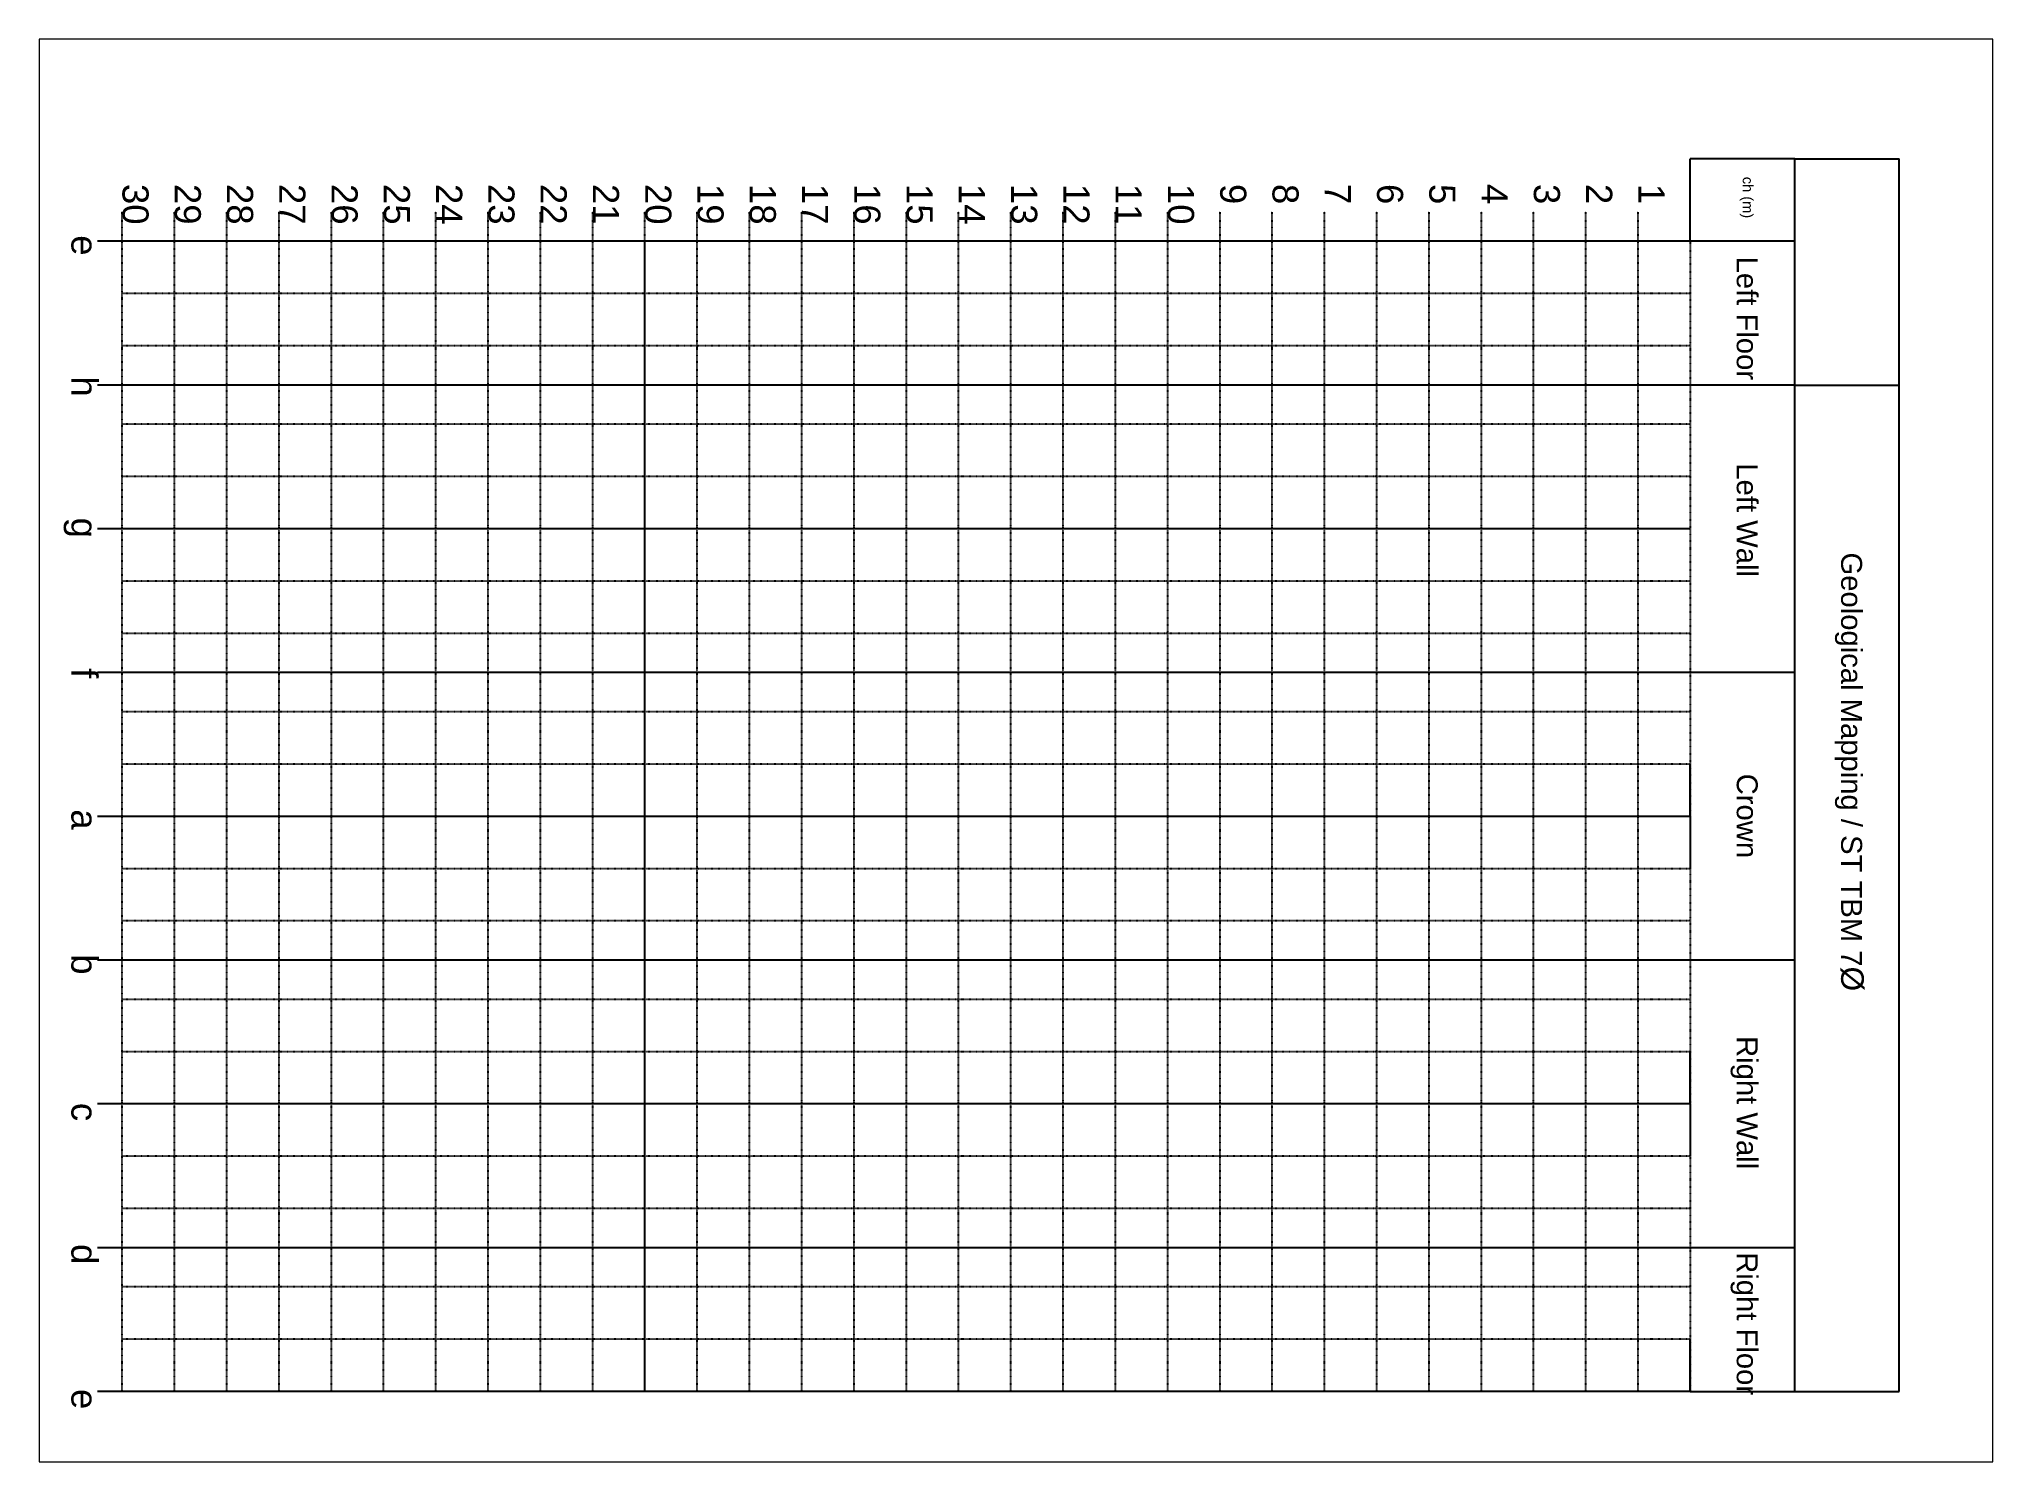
# Paper-space layout 'ST TBM Lajas V2' of a CAD drawing. Header units: millimetres. Extents: x 4 to 275, y 2 to 200.
# The model-space entities are those that its viewports show. They can reach past a viewport. Long polylines and large blocks are cut down to what shows.
import ezdxf

# ---------------------------------------------------------------- set-up
doc = ezdxf.new("R2010")
doc.units = ezdxf.units.MM
doc.linetypes.add('ACAD_ISO02W100', pattern=[15, 12, -3])
doc.linetypes.add('ACAD_ISO07W100', pattern=[3, 0, -3])
doc.styles.get("Standard").update_dxf_attribs({"font": 'arial.ttf'})

msp = doc.modelspace()

# ---------------------------------------------------------------- linework, layer by layer
at = {"ltscale": 0.5}
for p, q in [((1849.903, 1591.536), (1847.903, 1591.536)), ((1847.903, 1589.959), (1847.903, 1591.536)), ((1849.903, 1589.959), (1849.903, 1591.536)), ((1849.903, 1591.536), (1851.903, 1591.536)), ((1851.903, 1567.959), (1851.903, 1591.536)), ((1849.903, 1589.959), (1847.903, 1589.959)), ((1849.903, 1567.959), (1849.903, 1589.959)), ((1849.903, 1587.209), (1851.903, 1587.209)), ((1847.903, 1578.959), (1847.903, 1579.959)), ((1847.903, 1578.959), (1847.903, 1577.959)), ((1847.903, 1573.459), (1847.903, 1574.459)), ((1847.903, 1573.459), (1847.903, 1572.459)), ((1847.903, 1567.959), (1847.903, 1568.959)), ((1847.903, 1567.959), (1849.903, 1567.959)), ((1849.903, 1567.959), (1851.903, 1567.959))]:
    msp.add_line(p, q, dxfattribs=at)
at = {"linetype": 'ACAD_ISO07W100', "ltscale": 0.05}
for points in [[(1817.903, 1590.528), (1817.903, 1567.959)], [(1818.903, 1590.528), (1818.903, 1567.959)], [(1819.903, 1590.528), (1819.903, 1567.959)], [(1820.903, 1590.528), (1820.903, 1567.959)], [(1821.903, 1590.528), (1821.903, 1567.959)], [(1822.903, 1590.528), (1822.903, 1567.959)], [(1823.903, 1590.528), (1823.903, 1567.959)], [(1824.903, 1590.528), (1824.903, 1567.959)], [(1825.903, 1590.528), (1825.903, 1567.959)], [(1826.903, 1590.528), (1826.903, 1567.959)], [(1827.903, 1590.528), (1827.903, 1567.959)], [(1828.903, 1590.528), (1828.903, 1567.959)], [(1829.903, 1590.528), (1829.903, 1567.959)], [(1830.903, 1590.528), (1830.903, 1567.959)], [(1831.903, 1590.528), (1831.903, 1567.959)], [(1832.903, 1590.528), (1832.903, 1567.959)], [(1833.903, 1590.528), (1833.903, 1567.959)], [(1834.903, 1590.528), (1834.903, 1567.959)], [(1835.903, 1590.528), (1835.903, 1567.959)], [(1836.903, 1590.528), (1836.903, 1567.959)], [(1837.903, 1590.528), (1837.903, 1567.959)], [(1838.903, 1590.528), (1838.903, 1567.959)], [(1839.903, 1590.528), (1839.903, 1567.959)], [(1840.903, 1590.528), (1840.903, 1567.959)], [(1841.903, 1590.528), (1841.903, 1567.959)], [(1842.903, 1590.528), (1842.903, 1567.959)], [(1843.903, 1590.528), (1843.903, 1567.959)], [(1844.903, 1590.528), (1844.903, 1567.959)], [(1845.903, 1590.528), (1845.903, 1567.959)], [(1846.903, 1590.528), (1846.903, 1567.959)], [(1827.903, 1589.959), (1827.903, 1567.959)], [(1847.903, 1589.959), (1847.903, 1567.959)], [(1847.903, 1588.959), (1817.903, 1588.959)], [(1847.903, 1587.959), (1817.903, 1587.959)], [(1847.903, 1586.459), (1817.903, 1586.459)], [(1847.903, 1585.459), (1817.903, 1585.459)], [(1847.903, 1583.459), (1817.903, 1583.459)], [(1847.903, 1582.459), (1817.903, 1582.459)], [(1847.903, 1580.959), (1817.903, 1580.959)], [(1847.903, 1579.959), (1817.903, 1579.959)], [(1847.903, 1577.959), (1817.903, 1577.959)], [(1847.903, 1576.959), (1817.903, 1576.959)], [(1847.903, 1575.459), (1817.903, 1575.459)], [(1847.903, 1574.459), (1817.903, 1574.459)], [(1847.903, 1572.459), (1817.903, 1572.459)], [(1847.903, 1571.459), (1817.903, 1571.459)], [(1847.903, 1569.959), (1817.903, 1569.959)], [(1847.903, 1568.959), (1817.903, 1568.959)]]:
    msp.add_lwpolyline(points, dxfattribs=at)
at = {"color": 1, "linetype": 'ACAD_ISO02W100', "ltscale": 0.05}
for points in [[(1847.903, 1589.959), (1817.433, 1589.959)], [(1849.903, 1587.209), (1817.433, 1587.209)], [(1847.903, 1584.459), (1817.433, 1584.459)], [(1849.903, 1581.709), (1817.433, 1581.709)], [(1847.903, 1578.959), (1817.433, 1578.959)], [(1849.903, 1576.209), (1817.433, 1576.209)], [(1847.903, 1573.459), (1817.433, 1573.459)], [(1849.903, 1570.709), (1817.433, 1570.709)], [(1847.903, 1567.959), (1817.433, 1567.959)]]:
    msp.add_lwpolyline(points, dxfattribs=at)

# ---------------------------------------------------------------- texts
at = {"ltscale": 0.5, "attachment_point": 1, "rotation": 270}
for s, width, insert, char_height in [('ch (m)', 0.85778, (1849.11, 1591.192), 0.2), ('30', 0.85778, (1818.413, 1591.055), 0.5), ('29', 0.85778, (1819.413, 1591.055), 0.5), ('28', 0.85778, (1820.413, 1591.055), 0.5), ('27', 0.85778, (1821.413, 1591.055), 0.5), ('26', 0.85778, (1822.413, 1591.055), 0.5), ('25', 0.85778, (1823.413, 1591.055), 0.5), ('24', 0.85778, (1824.413, 1591.055), 0.5), ('23', 0.85778, (1825.413, 1591.055), 0.5), ('22', 0.85778, (1826.413, 1591.055), 0.5), ('21', 0.85778, (1827.413, 1591.055), 0.5), ('20', 0.85778, (1828.413, 1591.055), 0.5), ('19', 0.85778, (1829.413, 1591.055), 0.5), ('18', 0.85778, (1830.413, 1591.055), 0.5), ('17', 0.85778, (1831.413, 1591.055), 0.5), ('16', 0.85778, (1832.413, 1591.055), 0.5), ('15', 0.85778, (1833.413, 1591.055), 0.5), ('14', 0.85778, (1834.413, 1591.055), 0.5), ('13', 0.85778, (1835.413, 1591.055), 0.5), ('12', 0.85778, (1836.413, 1591.055), 0.5), ('11', 0.85778, (1837.413, 1591.055), 0.5), ('10', 0.85778, (1838.413, 1591.055), 0.5), ('9', 0.85778, (1839.413, 1591.055), 0.5), ('8', 0.85778, (1840.413, 1591.055), 0.5), ('7', 0.85778, (1841.413, 1591.055), 0.5), ('6', 0.85778, (1842.413, 1591.055), 0.5), ('5', 0.85778, (1843.413, 1591.055), 0.5), ('4', 0.85778, (1844.413, 1591.055), 0.5), ('3', 0.85778, (1845.413, 1591.055), 0.5), ('2', 0.85778, (1846.413, 1591.055), 0.5), ('1', 0.85778, (1847.413, 1591.055), 0.5), ('e', 0.85778, (1817.436, 1590.074), 0.5), ('Left Floor', 2.71954, (1849.195, 1589.665), 0.4), ('h', 0.85778, (1817.436, 1587.374), 0.5), ('Left Wall', 2.71954, (1849.195, 1585.712), 0.4), ('g', 0.85778, (1817.436, 1584.673), 0.5), ('Geological Mapping / ST TBM 7{\\H1.0833x;Ø}', 8.66086, (1851.225, 1584.006), 0.4), ('f', 0.85778, (1817.436, 1581.795), 0.5), ('Crown', 2.71954, (1849.195, 1579.776), 0.4), ('a', 0.85778, (1817.436, 1579.095), 0.5), ('b', 0.85778, (1817.436, 1576.323), 0.5), ('Right Wall', 2.71954, (1849.195, 1574.758), 0.4), ('c', 0.85778, (1817.436, 1573.48), 0.5), ('d', 0.85778, (1817.436, 1570.78), 0.5), ('Right Floor', 2.71954, (1849.195, 1570.624), 0.4), ('e', 0.85778, (1817.436, 1568.008), 0.5)]:
    msp.add_mtext_dynamic_manual_height_columns(s, width=width, gutter_width=12.5, heights=[0], dxfattribs=dict(at, insert=insert, char_height=char_height))

psp = doc.layouts.new('ST TBM Lajas V2')

# ---------------------------------------------------------------- viewports
at = {"layer": '0', "ltscale": 0.5}
psp.add_viewport(center=(139.56, 101.13), size=(271.85, 197.9243), view_center_point=(1835.007, 1580.219), view_height=27.21281, dxfattribs=at)

doc.saveas('drawing.dxf')
